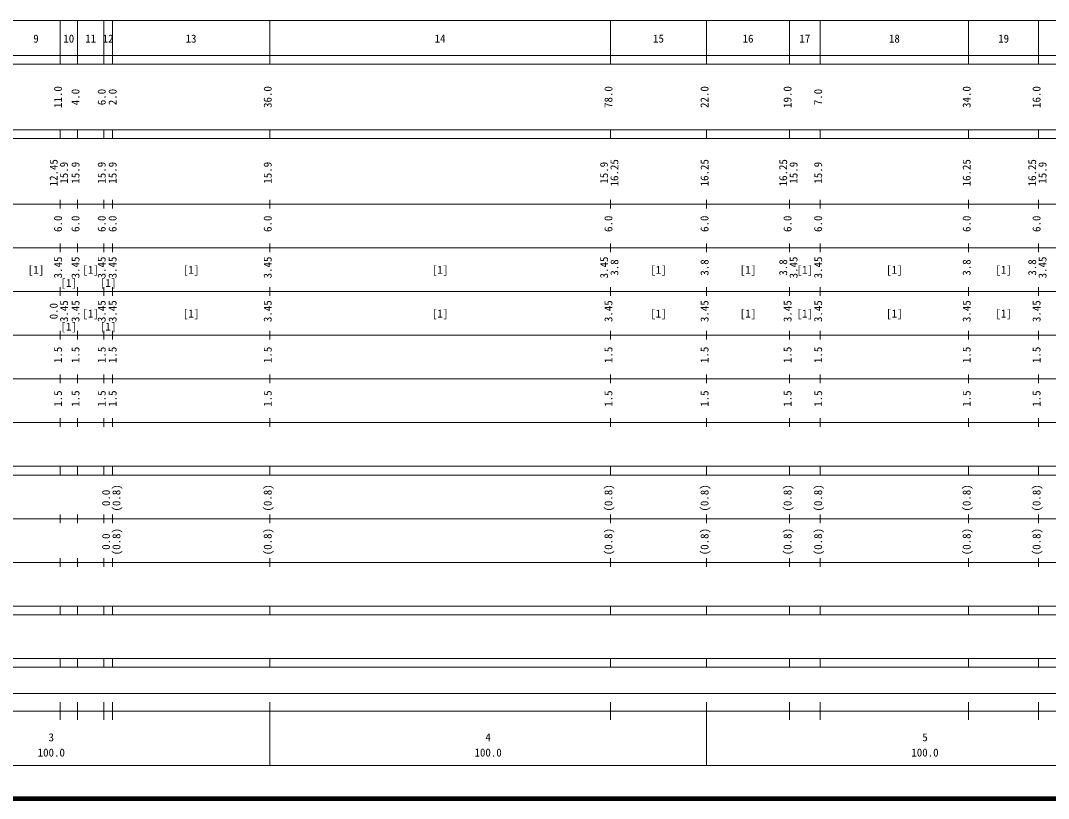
# Model space of a CAD drawing. Units: millimetres on the paper, enlarged 1000 times. Extents: x 40000 to 680000, y 20000 to 380000.
# Drawn here: x 310968 to 546266, y 20000 to 198000 of the extents above; entities that cross this region are included whole.
import ezdxf
from ezdxf.enums import TextEntityAlignment as Align

# ---------------------------------------------------------------- set-up
doc = ezdxf.new("R2010")
doc.units = ezdxf.units.MM
doc.header["$LTSCALE"] = 1000
doc.layers.add('M-TTL', color=2, linetype='Continuous', lineweight=140)
doc.layers.add('M-TTL-BAND', color=7, linetype='Continuous', lineweight=13)
doc.styles.add('ＭＳ ゴシック', font='')
doc.styles.get('ＭＳ ゴシック').set_extended_font_data('MS Gothic')

msp = doc.modelspace()

# ---------------------------------------------------------------- linework, layer by layer
at = {"layer": 'M-TTL'}
msp.add_line((40000, 20000), (680000, 20000), dxfattribs=at)
at = {"layer": 'M-TTL-BAND'}
for p, q in [((68000, 198000), (579000, 198000)), ((320000, 188000), (320000, 198000)), ((324000, 188000), (324000, 198000)), ((330000, 188000), (330000, 198000)), ((332000, 188000), (332000, 198000)), ((368000, 188000), (368000, 198000)), ((446000, 188000), (446000, 198000)), ((468000, 188000), (468000, 198000)), ((487000, 188000), (487000, 198000)), ((494000, 188000), (494000, 198000)), ((528000, 188000), (528000, 198000)), ((544000, 188000), (544000, 198000)), ((40000, 190000), (579000, 190000)), ((40000, 188000), (579000, 188000)), ((40000, 173000), (579000, 173000)), ((320000, 171000), (320000, 173000)), ((324000, 171000), (324000, 173000)), ((330000, 171000), (330000, 173000)), ((332000, 171000), (332000, 173000)), ((368000, 171000), (368000, 173000)), ((446000, 171000), (446000, 173000)), ((468000, 171000), (468000, 173000)), ((487000, 171000), (487000, 173000)), ((494000, 171000), (494000, 173000)), ((528000, 171000), (528000, 173000)), ((544000, 171000), (544000, 173000)), ((40000, 171000), (579000, 171000)), ((40000, 156000), (579000, 156000)), ((320000, 155000), (320000, 157000)), ((324000, 155000), (324000, 157000)), ((330000, 155000), (330000, 157000)), ((332000, 155000), (332000, 157000)), ((368000, 155000), (368000, 157000)), ((446000, 155000), (446000, 157000)), ((468000, 155000), (468000, 157000)), ((487000, 155000), (487000, 157000)), ((494000, 155000), (494000, 157000)), ((528000, 155000), (528000, 157000)), ((544000, 155000), (544000, 157000)), ((46000, 146000), (579000, 146000)), ((320000, 145000), (320000, 147000)), ((324000, 145000), (324000, 147000)), ((330000, 145000), (330000, 147000)), ((332000, 145000), (332000, 147000)), ((368000, 145000), (368000, 147000)), ((446000, 145000), (446000, 147000)), ((468000, 145000), (468000, 147000)), ((487000, 145000), (487000, 147000)), ((494000, 145000), (494000, 147000)), ((528000, 145000), (528000, 147000)), ((544000, 145000), (544000, 147000)), ((320000, 135000), (320000, 137000)), ((324000, 135000), (324000, 137000)), ((330000, 135000), (330000, 137000)), ((332000, 135000), (332000, 137000)), ((368000, 135000), (368000, 137000)), ((446000, 135000), (446000, 137000)), ((468000, 135000), (468000, 137000)), ((487000, 135000), (487000, 137000)), ((494000, 135000), (494000, 137000)), ((528000, 135000), (528000, 137000)), ((544000, 135000), (544000, 137000)), ((52000, 136000), (579000, 136000)), ((46000, 126000), (579000, 126000)), ((320000, 125000), (320000, 127000)), ((324000, 125000), (324000, 127000)), ((330000, 125000), (330000, 127000)), ((332000, 125000), (332000, 127000)), ((368000, 125000), (368000, 127000)), ((446000, 125000), (446000, 127000)), ((468000, 125000), (468000, 127000)), ((487000, 125000), (487000, 127000)), ((494000, 125000), (494000, 127000)), ((528000, 125000), (528000, 127000)), ((544000, 125000), (544000, 127000)), ((52000, 116000), (579000, 116000)), ((320000, 115000), (320000, 117000)), ((324000, 115000), (324000, 117000)), ((330000, 115000), (330000, 117000)), ((332000, 115000), (332000, 117000)), ((368000, 115000), (368000, 117000)), ((446000, 115000), (446000, 117000)), ((468000, 115000), (468000, 117000)), ((487000, 115000), (487000, 117000)), ((494000, 115000), (494000, 117000)), ((528000, 115000), (528000, 117000)), ((544000, 115000), (544000, 117000)), ((46000, 106000), (579000, 106000)), ((320000, 105000), (320000, 107000)), ((324000, 105000), (324000, 107000)), ((330000, 105000), (330000, 107000)), ((332000, 105000), (332000, 107000)), ((368000, 105000), (368000, 107000)), ((446000, 105000), (446000, 107000)), ((468000, 105000), (468000, 107000)), ((487000, 105000), (487000, 107000)), ((494000, 105000), (494000, 107000)), ((528000, 105000), (528000, 107000)), ((544000, 105000), (544000, 107000)), ((40000, 96000), (579000, 96000)), ((320000, 94000), (320000, 96000)), ((324000, 94000), (324000, 96000)), ((330000, 94000), (330000, 96000)), ((332000, 94000), (332000, 96000)), ((368000, 94000), (368000, 96000)), ((446000, 94000), (446000, 96000)), ((468000, 94000), (468000, 96000)), ((487000, 94000), (487000, 96000)), ((494000, 94000), (494000, 96000)), ((528000, 94000), (528000, 96000)), ((544000, 94000), (544000, 96000)), ((40000, 94000), (579000, 94000)), ((320000, 83000), (320000, 85000)), ((324000, 83000), (324000, 85000)), ((330000, 83000), (330000, 85000)), ((332000, 83000), (332000, 85000)), ((368000, 83000), (368000, 85000)), ((446000, 83000), (446000, 85000)), ((468000, 83000), (468000, 85000)), ((487000, 83000), (487000, 85000)), ((494000, 83000), (494000, 85000)), ((528000, 83000), (528000, 85000)), ((544000, 83000), (544000, 85000)), ((49000, 84000), (579000, 84000)), ((40000, 74000), (579000, 74000)), ((320000, 73000), (320000, 75000)), ((324000, 73000), (324000, 75000)), ((330000, 73000), (330000, 75000)), ((332000, 73000), (332000, 75000)), ((368000, 73000), (368000, 75000)), ((446000, 73000), (446000, 75000)), ((468000, 73000), (468000, 75000)), ((487000, 73000), (487000, 75000)), ((494000, 73000), (494000, 75000)), ((528000, 73000), (528000, 75000)), ((544000, 73000), (544000, 75000)), ((40000, 64000), (579000, 64000)), ((320000, 62000), (320000, 64000)), ((324000, 62000), (324000, 64000)), ((330000, 62000), (330000, 64000)), ((332000, 62000), (332000, 64000)), ((368000, 62000), (368000, 64000)), ((446000, 62000), (446000, 64000)), ((468000, 62000), (468000, 64000)), ((487000, 62000), (487000, 64000)), ((494000, 62000), (494000, 64000)), ((528000, 62000), (528000, 64000)), ((544000, 62000), (544000, 64000)), ((40000, 62000), (579000, 62000)), ((40000, 52000), (579000, 52000)), ((320000, 50000), (320000, 52000)), ((324000, 50000), (324000, 52000)), ((330000, 50000), (330000, 52000)), ((332000, 50000), (332000, 52000)), ((368000, 50000), (368000, 52000)), ((446000, 50000), (446000, 52000)), ((468000, 50000), (468000, 52000)), ((487000, 50000), (487000, 52000)), ((494000, 50000), (494000, 52000)), ((528000, 50000), (528000, 52000)), ((544000, 50000), (544000, 52000)), ((40000, 50000), (579000, 50000)), ((71000, 44000), (565000, 44000)), ((320000, 38000), (320000, 42000)), ((324000, 38000), (324000, 42000)), ((330000, 38000), (330000, 42000)), ((332000, 38000), (332000, 42000)), ((368000, 27500), (368000, 42000)), ((446000, 38000), (446000, 42000)), ((468000, 27500), (468000, 42000)), ((487000, 38000), (487000, 42000)), ((494000, 38000), (494000, 42000)), ((528000, 38000), (528000, 42000)), ((544000, 38000), (544000, 42000)), ((40000, 40000), (579000, 40000)), ((68000, 27500), (579000, 27500))]:
    msp.add_line(p, q, dxfattribs=at)

# ---------------------------------------------------------------- texts
at = {"layer": 'M-TTL-BAND', "style": 'ＭＳ ゴシック'}
for s, p in [('9', (314500, 192405)), ('10', (322000, 192405)), ('11', (327000, 192405)), ('12', (331000, 192405)), ('13', (350000, 192405)), ('14', (407000, 192405)), ('15', (457000, 192405)), ('16', (477500, 192405)), ('17', (490500, 192405)), ('18', (511000, 192405)), ('19', (536000, 192405)), ('[1]', (314500, 139500)), ('[1]', (327000, 139500)), ('[1]', (350000, 139500)), ('[1]', (407000, 139500)), ('[1]', (457000, 139500)), ('[1]', (477500, 139500)), ('[1]', (490500, 139500)), ('[1]', (511000, 139500)), ('[1]', (536000, 139500)), ('[1]', (322000, 136500)), ('[1]', (331000, 136500)), ('[1]', (327000, 129500)), ('[1]', (350000, 129500)), ('[1]', (407000, 129500)), ('[1]', (457000, 129500)), ('[1]', (477500, 129500)), ('[1]', (490500, 129500)), ('[1]', (511000, 129500)), ('[1]', (536000, 129500)), ('[1]', (322000, 126500)), ('[1]', (331000, 126500)), ('3', (318000, 32523)), ('4', (418000, 32523)), ('5', (518000, 32523)), ('100.0', (318000, 29033)), ('100.0', (418000, 29033)), ('100.0', (518000, 29033))]:
    msp.add_text(s, height=1833, dxfattribs=at).set_placement(p, align=Align.BOTTOM_CENTER)
for s, p in [('11.0', (321000, 180500)), ('4.0', (325000, 180500)), ('6.0', (331000, 180500)), ('2.0', (333500, 180500)), ('36.0', (369000, 180500)), ('78.0', (447000, 180500)), ('22.0', (469000, 180500)), ('19.0', (488000, 180500)), ('7.0', (495000, 180500)), ('34.0', (529000, 180500)), ('16.0', (545000, 180500)), ('12.45', (320000, 163174)), ('15.9', (322370, 163174)), ('15.9', (325000, 163174)), ('15.9', (331000, 163174)), ('15.9', (333500, 163174)), ('15.9', (369000, 163174)), ('15.9', (446000, 163174)), ('16.25', (448370, 163174)), ('16.25', (469000, 163174)), ('16.25', (487000, 163174)), ('15.9', (489370, 163174)), ('15.9', (495000, 163174)), ('16.25', (529000, 163174)), ('16.25', (544000, 163174)), ('15.9', (546370, 163174)), ('6.0', (321000, 151500)), ('6.0', (325000, 151500)), ('6.0', (331000, 151500)), ('6.0', (333500, 151500)), ('6.0', (369000, 151500)), ('6.0', (447000, 151500)), ('6.0', (469000, 151500)), ('6.0', (488000, 151500)), ('6.0', (495000, 151500)), ('6.0', (529000, 151500)), ('6.0', (545000, 151500)), ('3.45', (321000, 141500)), ('3.45', (325000, 141500)), ('3.45', (331000, 141500)), ('3.45', (333500, 141500)), ('3.45', (369000, 141500)), ('3.45', (446000, 141500)), ('3.45', (489370, 141500)), ('3.45', (495000, 141500)), ('3.45', (546370, 141500)), ('3.8', (448370, 141500)), ('3.8', (469000, 141500)), ('3.8', (487000, 141500)), ('3.8', (529000, 141500)), ('3.8', (544000, 141500)), ('0.0', (320000, 131500)), ('3.45', (322370, 131500)), ('3.45', (325000, 131500)), ('3.45', (331000, 131500)), ('3.45', (333500, 131500)), ('3.45', (369000, 131500)), ('3.45', (447000, 131500)), ('3.45', (469000, 131500)), ('3.45', (488000, 131500)), ('3.45', (495000, 131500)), ('3.45', (529000, 131500)), ('3.45', (545000, 131500)), ('1.5', (321000, 121500)), ('1.5', (325000, 121500)), ('1.5', (331000, 121500)), ('1.5', (333500, 121500)), ('1.5', (369000, 121500)), ('1.5', (447000, 121500)), ('1.5', (469000, 121500)), ('1.5', (488000, 121500)), ('1.5', (495000, 121500)), ('1.5', (529000, 121500)), ('1.5', (545000, 121500)), ('1.5', (321000, 111500)), ('1.5', (325000, 111500)), ('1.5', (331000, 111500)), ('1.5', (333500, 111500)), ('1.5', (369000, 111500)), ('1.5', (447000, 111500)), ('1.5', (469000, 111500)), ('1.5', (488000, 111500)), ('1.5', (495000, 111500)), ('1.5', (529000, 111500)), ('1.5', (545000, 111500)), ('0.0', (332000, 88764)), ('(0.8)', (334370, 88764)), ('(0.8)', (369000, 88764)), ('(0.8)', (447000, 88764)), ('(0.8)', (469000, 88764)), ('(0.8)', (488000, 88764)), ('(0.8)', (495000, 88764)), ('(0.8)', (529000, 88764)), ('(0.8)', (545000, 88764)), ('0.0', (332000, 78764)), ('(0.8)', (334370, 78764)), ('(0.8)', (369000, 78764)), ('(0.8)', (447000, 78764)), ('(0.8)', (469000, 78764)), ('(0.8)', (488000, 78764)), ('(0.8)', (495000, 78764)), ('(0.8)', (529000, 78764)), ('(0.8)', (545000, 78764))]:
    msp.add_text(s, height=1833, rotation=90, dxfattribs=at).set_placement(p, align=Align.BOTTOM_CENTER)

doc.saveas('drawing.dxf')
